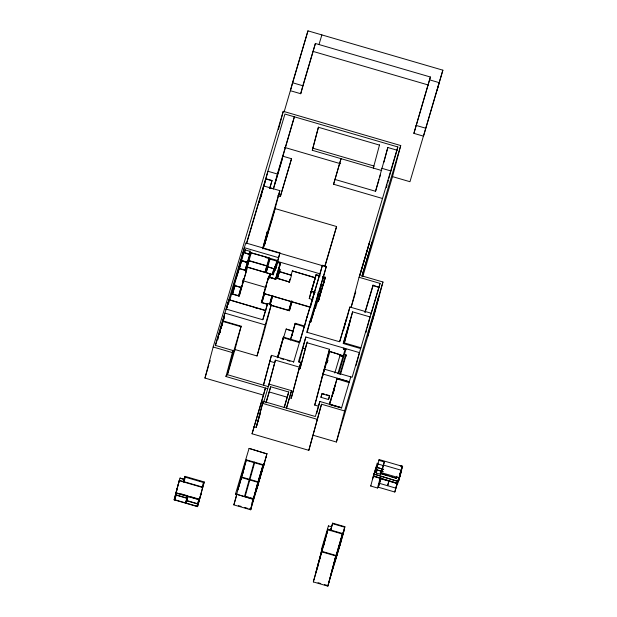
<?xml version="1.0" encoding="UTF-8"?>
<svg xmlns="http://www.w3.org/2000/svg" width="617" height="617" viewBox="0 0 617 617"><rect width="100%" height="100%" fill="white"/><g stroke="black" fill="none" stroke-linecap="round" stroke-linejoin="round"><path stroke-width="0.93" d="M313.297 435.293L336.388 442.027L344.602 410.945L321.511 404.22L308.824 450.333L252.052 433.782L263.536 395.15L204.952 378.067L213.158 346.993L283.257 111.307L400.726 145.55L392.512 176.624L362.757 276.671M174.125 499.824L179.285 480.327L202.7 487.152L197.533 506.65L174.125 499.824L177.426 487.931L175.984 492.775L199.399 499.6L200.98 494.31M178.521 483.79L176.616 490.438M179.154 481.391L177.819 485.88M183.372 482L184.174 479.301L180.025 478.09L184.113 479.548L184.768 477.041L204.034 482.664M174.696 499.994L176.663 492.59L176.092 492.428M176.138 495.15L176.632 493.268M217.94 339.35L218.673 336.573M219.158 334.722L224.889 313.127L265.256 324.897L257.042 355.97L235 349.538M219.822 332.825L220.5 330.064M221.033 328.259L224.156 316.374M226.748 308.33L228.637 301.165L229.208 301.327L228.406 304.027M262.95 319.498L265.649 310.428L229.092 299.769L265.588 310.667M234.537 284.29L231.961 294.024L239.219 296.137L246.792 269.56L241.386 287.753L233.82 285.278L241.455 287.499M245.659 270.531L238.74 268.511L240.915 260.289L243.245 252.469L250.155 254.489M236.373 277.858L244.34 247.702L278.529 257.667L275.174 270.362M237.545 274.025L243.245 252.469M232.532 294.193L234.799 285.625M238.301 272.12L239.003 269.467M239.319 268.68L243.746 252.877M241.64 260.86L247.409 262.541M184.043 479.879L184.977 476.355L204.242 481.97L197.533 506.65M183.943 481.946L185.277 477.458M244.463 252.7L245.188 249.947L249.962 251.335L249.229 254.096L244.463 252.7L245.404 249.53M278.429 129.585L283.257 111.307M259.317 202.6L260.058 199.823M260.544 197.972L262.989 188.725M261.099 196.73L261.832 193.939M263.991 186.11L267.917 171.264L277.365 174.017L273.439 188.864L270.007 187.869M292.52 82.74L290.414 90.722L300.718 93.722L315.395 43.491L430.388 77.009L413.891 133.365L423.517 136.164L442.875 70.176L307.96 30.85L292.52 82.74L302.824 85.748L300.718 93.722M307.96 30.85L284.105 111.939M245.08 270.362L249.584 254.32L247.872 254.081M238.64 295.967L241.147 286.481M247.494 266.467L245.998 271.495L245.427 271.333L248.335 260.389L267.323 265.927L265.626 272.298L266.991 267.685M239.219 296.137L241.787 286.404M250.224 254.227L250.664 252.569L269.652 258.107L267.153 266.505L274.82 269.004L267.662 266.922M245.998 271.495L247.139 267.176M246.8 266.197L247.371 266.367L251.235 252.739L251.065 253.325M250.448 254.86L251.134 253.078M187.514 495.837L185.578 502.901L187.013 498.066L176.2 494.911L174.758 499.755L197.024 506.241L199.06 499.145M187.884 496.5L186.149 503.071L188.008 496.538M270.616 185.933L269.845 188.532M263.829 185.879L265.942 178.722L272.051 180.496L269.93 187.653M267.709 388.695L225.992 376.532L232.941 350.502L215.302 345.366L245.759 242.944L279.941 252.908L275.868 268.326M227.326 374.619L232.123 356.533M199.492 481.599L199.761 480.666M234.637 350.749L241.147 326.2L222.822 320.855L215.41 345.775M262.695 248.774L267.161 231.923L267.547 232.031M263.143 248.759L267.701 231.514M267.986 232.47L265.811 240.699L272.915 216.822M273.154 215.911L279.848 190.653L263.721 185.948L246.522 243.761M196.962 506.488L198.929 499.084M202.06 487.229L203.394 482.733M198.466 501.405L198.975 501.814M277.65 195.759L280.326 196.538L291.525 158.731L282.601 156.132M291.525 158.731L280.326 196.538M265.788 271.735L265.217 271.565L269.081 257.937L251.173 252.978M269.976 259.14L277.133 261.23L276.964 260.351L269.621 258.214M309.788 307.189L263.636 293.461L309.857 306.934M267.308 304.328L261.353 302.592L268.58 277.21L267.223 282.463M261.924 302.754L264.431 293.291M279.856 264.099L279.995 263.59L275.413 279.038L269.652 277.357L269.467 277.974L268.896 277.812L269.945 273.817M269.467 277.974L270.516 273.987M273.863 268.727L272.398 274.272L274.195 268.225M274.434 268.896L272.969 274.442L276.308 262.834M246.569 267.007L273.285 274.796L246.63 266.76L247.132 265.086M276.709 265.811L276.848 265.302M265.672 310.729L267.608 303.417L271.326 304.497L263.112 335.571L257.042 355.97M269.598 277.465L275.799 279.277L280.596 263.127L277.087 262.109M271.966 295.489L269.529 304.713L271.719 297.34M275.799 279.277L280.596 263.127M272.537 295.651L270.099 304.883L272.845 295.659M277.503 278.522L278.629 274.295L276.964 273.809M278.992 273.524L280.041 269.544L278.375 269.058M381.722 170.531L312.295 150.293L318.38 127.272L379.409 145.064M312.295 150.293L318.503 127.04M288.995 282.154L289.134 281.645M315.364 277.642L292.327 270.925L315.295 277.897M275.267 277.881L289.535 282.031L277.573 278.267L280.041 269.544M279.578 271.526L291.54 275.29L280.365 272.035M263.413 384.985L271.441 355.346L293.677 361.824M263.474 385.502L271.441 355.346M253.394 499.423L235.524 493.939L253.464 499.168M252.052 433.782L265.418 388.024L263.536 395.15M233.866 504.883L241.27 476.926L258.068 481.815L250.656 509.781L233.866 504.883L236.512 495.952M249.067 448.397L266.937 453.888L249.067 448.397L235.455 494.194M242.612 473.987L243.391 470.979M243.784 469.552L246.36 459.812L263.158 464.701L258.554 482.054M253.934 426.663L256.217 427.326L263.166 401.297L315.364 416.514L319.837 401.474L341.594 407.814M256.834 425.252L263.166 401.297M268.38 386.427L275.406 360.158L299.446 367.169L291.239 398.243L289.388 397.703M268.603 385.895L275.406 360.158M288.833 310.606L291.34 301.135M270.894 305.369L289.412 310.767L291.972 301.057M278.444 355.878L279.169 353.148M279.563 351.713L283.411 337.137L299.646 341.864M266.081 402.855L270.693 386.766L288.717 392.019L284.375 407.205M293.476 331.182L286.149 329.054L291.579 330.905M244.494 496.554L254.181 462.087M299.646 342.512L304.551 326.015L295.235 323.3L291.88 335.926L292.034 335.409M333.589 184.244L341.031 158.669L333.589 184.244L382.517 198.504M259.649 478.399L256.819 489.034L256.248 488.872M260.474 475.638L259.803 478.09L259.233 477.928M262.688 468.65L258.546 482.571M263.729 465.85L266.613 454.976M312.919 299.646L309.256 298.582L311.253 291.07L315.125 292.203M314.161 282.069L316.166 274.565L320.038 275.691M299.422 342.636L283.257 337.653M304.328 326.779L295.08 323.817M306.556 318.526L304.659 326.131M306.826 317.94L307.582 315.063M310.513 307.173L314.439 292.566M319.76 275.236L322.39 265.287L326.3 266.428L322.683 280.133M263.636 402.407L269.074 384.113L291.532 390.661L286.658 407.837M299.068 362.595L305.831 337.005L359.456 352.631L356.078 365.434M307.127 332.725L310.737 319.082M309.248 321.503L310.814 321.958L318.272 293.754M312.68 315.449L323.416 276.678L322.483 280.211M263.243 248.42L275.089 208.6L336.589 226.524L324.989 266.428M319.683 290.808L320.385 288.162M320.848 286.396L321.55 283.743M305.831 337.005L298.505 361.631L300.888 362.326L291.239 398.243M319.783 291.101L320.508 288.363M320.987 286.535L321.712 283.789M315.403 308.554L317.778 300.572M307.297 341.772L300.001 368.773L306.888 342.713L329.409 349.276L322.521 375.337L324.365 369.174L352.13 377.265L380.049 283.404L359.055 277.288L397.818 146.954L284.931 114.052L246.53 243.167M318.673 299.569L324.341 280.103L323.385 284.499M316.583 300.718L318.411 301.25L320.416 293.746L317.709 292.952M323.323 284.745L325.167 277.758L323.362 277.226M322.614 276.447L325.321 277.234L318.411 301.25M379.54 144.825L373.324 168.086L373.941 166.012L312.912 148.219M318.357 406.148L314.716 405.084L322.922 374.01L349.353 381.715M316.398 399.315L323.532 372.329L322.089 377.164M323.74 371.542L329.571 349.268M340.214 354.798L329.918 351.536L342.882 355.577L342.612 356.518L339.874 355.716M316.698 413.359L319.837 401.474M320.956 397.317L321.904 393.731L329.47 395.937L328.522 399.523L320.956 397.317L322.105 393.453L324.627 394.194M334.861 179.416L375.552 191.278L387.808 147.509L396.97 150.178L388.833 178.352M383.913 162.24L387.808 147.509M308.824 450.333L321.511 404.22M343.738 329.447L346.438 319.213L339.797 341.54M346.276 320.732L349.901 307.019L371.179 313.22M359.055 277.288L351.088 307.451L355.754 291.841M368.804 245.227L369.768 241.563L359.75 275.784L368.565 246.137M344.109 343.592L350.255 320.323L343.353 343.546M367.177 327.905L370.077 316.937L352.608 311.847L344.402 342.929L360.945 347.749M386.381 187.63L387.121 184.845M387.607 182.987L388.348 180.203M329.424 404.143L341.641 407.706M329.439 404.605L330.635 400.071L331.02 400.186M396.854 150.61L397.818 146.954M332.925 392.983L334.36 387.538L334.746 387.653L332.085 396.608M334.915 386.574L337.098 378.321L349.315 381.877M333.311 393.091L334.028 390.376M345.659 354.814L345.273 356.271L345.852 356.441L346.23 354.983L345.659 354.814L339.851 374.519M379 287.36L373 285.177L372.892 285.586L378.128 287.113M373.169 285.316L365.133 312.341M413.891 133.365L430.388 77.009M349.091 382.64L336.944 378.838M365.966 332.478L366.691 329.733M379.324 286.149L380.049 283.404M367.755 336.327L378.807 296.499L372.506 320.339M400.726 145.55L361.963 275.884L382.956 282L374.743 313.074L336.388 442.027M437.06 90.622L439.173 82.647L429.548 79.84M442.875 70.176L409.966 181.714L392.412 176.593M322.568 549.747L321.488 549.161L322.637 549.492M313.351 581.924L321.48 551.22L335.98 555.447L327.851 586.15L313.351 581.924L313.505 581.407M328.383 526.016L331.213 526.563M323.362 546.731L327.989 529.239L342.489 533.474L334.36 564.169M330.72 530.489L332.656 523.147L344.872 526.702L342.049 537.322M327.851 586.15L335.825 555.963L321.326 551.737L327.989 529.239M338.941 548.575L341.124 540.384M341.024 541.896L343.738 531.677M344.062 530.589L337.075 553.981M377.673 487.484L377.519 488.008L370.732 486.026L373.455 475.792M375.992 467.624L372.599 479.031M377.257 463.005L373.3 476.316L397.695 483.427L401.652 470.115M376.347 469.738L383.041 471.689L376.347 469.738L377.357 466.305M376.956 467.424L383.651 469.375L376.956 467.424L377.966 463.984L383.342 465.55L381.807 470.979L382.332 468.989M376.918 467.971L379.162 459.572L402.284 466.313L399.114 477.828L381.368 472.653L381.722 471.303M381.468 470.894L380.527 474.296L376.277 473.062L377.211 469.653M380.527 474.296L381.321 471.288M382.417 468.665L384.298 461.94L378.923 460.375L379.162 459.572M383.342 465.55L384.298 461.94M377.519 488.008L380.242 477.774M378.344 487.222L380.596 478.707L397.055 483.504L394.803 492.019L378.344 487.222L381.075 478.052M388.826 481.106L387.607 485.718L388.972 481.129M399.631 475.267L400.356 472.499L399.507 475.244M398.15 481.461L373.84 474.026L398.15 481.461L402.623 466.39L400.14 465.665L402.623 466.39M399.114 477.828L402.284 466.313M397.695 483.427L373.385 475.992M401.574 470.355L398.867 480.466L399.207 479.324M219.745 332.578L220.462 329.902M219.752 332.979L220.47 330.303M220.948 328.514L221.673 325.838M176.516 493.284L176.686 492.705M204.952 378.067L208.785 365.179M209.333 363.336L210.15 360.575M226.501 308.361L228.637 301.165M226.123 309.749L229.092 299.769M220.801 328.915L224.272 317.246M238.74 268.511L240.815 261.562M221.002 328.283L222.336 323.778M222.868 321.989L224.21 317.485M233.75 285.532L239.157 267.331M229.863 299.839L236.134 278.776M236.365 277.982L237.823 273.231M241.702 260.613L239.373 268.434L245.15 270.115L247.471 262.294M262.001 192.558L263.035 189.095M231.961 294.024L234.159 286.65M235.278 284.969L232.601 293.947L238.71 295.728L241.725 285.586M178.621 482.833L180.025 478.09M249.229 254.096L250.17 250.926M269.737 188.278L272.051 180.496M250.664 252.569L247.826 262.31L240.915 260.289M245.427 271.333L245.921 269.652M242.766 281.028L243.545 278.406M183.434 481.538L184.977 476.355M242.211 283.99L243.576 279.378M247.371 266.367L249.006 260.883M302.824 85.748L315.395 43.491M277.365 174.017L294.378 116.806L273.439 188.864M274.958 183.92L282.493 158.569M318.997 44.54L321.866 34.907M267.007 232.439L267.161 231.923M262.626 248.582L279.848 190.653M232.941 350.502L232.324 352.577L213.158 346.993M264.755 244.239L265.549 241.586M264.546 244.995L265.086 243.16M225.992 376.532L226.609 374.457L268.326 386.62M231.969 357.05L241.147 326.2M227.395 374.997L234.984 349.461M265.217 271.565L266.845 266.089M270.192 258.376L266.197 272.459L267.739 267.277M204.242 481.97L202.592 487.499L179.185 480.674M263.567 293.715L268.827 276.007L269.428 276.455M261.353 302.592L264.917 290.607M265.464 288.764L266.289 285.995M268.896 277.812L269.891 274.457M264.732 293.299L261.994 302.515L267.855 304.227M270.662 273.871L269.668 277.226L275.868 279.031M274.951 267.169L275.722 264.57M274.82 269.004L277.195 260.983M273.285 274.796L275.845 266.166L274.696 270.423L276.748 265.009M275.329 268.302L275.899 266.459M278.529 257.667L279.941 252.908M275.984 268.256L276.609 266.12M267.608 303.417L262.749 319.745L226.1 309.063M265.256 324.897L271.326 304.497M289.065 281.9L289.882 279.162M290.969 275.498L292.327 270.925M289.535 282.031L291.61 275.035M291.64 301.142L288.903 310.359L270.994 305.137M289.412 310.767L291.872 302.469M246.36 459.812L241.116 477.442L257.914 482.34L263.158 464.701M239.034 485.386L244.571 466.529M256.217 427.326L260.644 412.457M237.923 489.597L243.908 469.036M237.861 489.836L241.424 477.851M241.972 476.008L242.79 473.247M236.666 494.271L236.82 493.754M277.28 357.775L283.411 337.137M277.642 357.436L286.149 329.054M277.766 357.567L279.169 352.793M266.112 402.161L270.693 386.766M290.26 340.036L295.235 323.3M290.615 339.581L293.322 330.465M254.759 462.256L245.065 496.724L245.219 496.199M316.166 274.565L311.099 291.594L314.971 292.72M310.305 294.648L315.063 278.66M309.256 298.582L314.315 281.553M256.973 485.332L257.783 482.602M293.576 362.256L322.39 265.287M255.716 489.759L256.525 487.029M257.999 482.062L262.935 465.465M307.096 317.038L319.506 275.537M252.106 502.608L253.456 498.058M254.003 496.238L255.893 489.867M256.363 488.263L261.485 471.072M262.032 469.236L263.39 464.663M251.389 505.223L252.199 502.493M253.278 498.86L254.088 496.137M255.253 492.466L260.767 473.686M254.651 494.734L259.649 477.897M267.007 453.626L253.039 500.842L252.469 500.672M250.656 509.781L264.238 463.915L263.667 463.745M336.589 226.524L324.743 266.351L264.161 248.69M284.144 407.413L288.717 392.019M326.3 266.428L306.742 332.193L339.566 341.764L349.901 307.019M314.385 308.716L315.187 306.032M317.585 297.965L318.65 294.378M310.814 321.958L315.688 305.585M316.205 303.842L317.015 301.127M320.508 291.386L321.303 288.717M286.365 408.03L291.532 390.661M318.704 299.546L325.321 277.234M299.446 367.169L300.888 362.326M298.613 370.323L300.055 365.488M375.552 191.278L379.039 179.547M379.578 177.75L380.38 175.043M322.521 376.409L329.918 351.536M327.164 362.889L327.982 360.158M314.716 405.084L316.151 400.248M352.608 311.847L343.206 343.484L360.667 348.574M334.784 373.046L340.275 354.559M343.546 348.559L343.792 349.322L344.463 348.867L343.546 348.559L343.846 349.145L344.463 348.867M328.522 399.523L329.671 395.659M342.612 356.518L342.882 355.577M337.869 373.671L345.196 349.037L345.62 348.983L345.96 349.261L338.633 373.894M329.331 404.42L337.098 378.321M329.501 404.752L335.44 384.522M340.538 374.141L346.23 354.983M364.94 312.287L373 285.177M350.795 376.879L341.548 407.976L330.211 404.675M371.025 314.146L379.085 287.044M344.602 410.945L382.956 282M321.426 549.415L328.452 525.761M320.724 554.066L327.141 532.371M319.328 559.364L325.768 537.685M317.855 564.925L321.087 553.95M321.55 552.416L322.946 547.703M323.408 546.168L324.272 543.238M316.799 568.913L321.095 554.367M321.557 552.84L322.421 549.901M315.966 572.082L320.524 556.642M313.845 580.111L318.657 563.768M330.403 530.728L332.656 523.147M330.681 530.242L331.53 527.35M335.208 558.285L342.489 533.474M333.828 563.599L344.872 526.702M332.332 569.144L338.779 547.464M338.957 547.048L343.746 530.913M331.283 573.139L337.723 551.451M330.442 576.301L336.89 554.614M335.941 558.316L339.82 545.258M328.313 584.33L334.753 562.642M335.1 561.632L341.494 540.114M370.732 486.026L370.886 485.51M376.277 473.062L376.617 471.912M381.368 472.653L381.83 471.095M379.386 481.013L380.434 477.504M381.013 477.813L379.378 483.319L395.836 488.116L399.114 477.103M396.345 478.468L397.009 476.216M397.055 483.504L398.42 478.915M394.803 492.019L398.081 481.013M400.294 475.213L399.955 476.355L399.384 476.185M344.309 349.122C341.51 347.996 345.535 350.425 343.924 348.937M345.96 349.261L345.196 349.037M343.607 348.397L344.394 348.613M344.479 348.991C345.512 348.474 342.643 347.71 343.399 348.69M313.289 51.473L428.275 84.992M415.997 125.382L425.622 128.189M381.638 168.248L390.8 170.924M284.452 147.378L340.661 163.76M265.881 178.961L271.118 180.488M278.892 194.687L280.681 195.203M265.356 257.443L268.033 258.222M277.588 261.461L319.814 273.771M277.025 262.348L280.534 263.374M316.012 275.082L319.884 276.215M274.712 266.498L275.282 266.66M248.844 260.798L266.691 266.004M241.417 260.698L247.193 262.387M318.457 293.738L320.262 294.263M319.012 295.929L319.583 296.091M317.871 300.263L318.634 300.487M243.383 280.889L265.711 287.399M263.922 292.882L264.492 293.044M255.747 307.991L256.317 308.153M340.939 355.469L342.767 356.001M339.982 355.292L342.728 356.094M222.668 321.38L240.992 326.717M280.959 358.577L283.666 359.364M287.267 360.413L289.975 361.2M269.698 361.223L274.658 362.665M326.308 394.679L328.83 395.412M269.313 391.988L287.337 397.248M262.549 403.371L317.038 419.259M383.373 465.048L401.119 470.223M376.401 472.113L374.573 471.581L376.308 472.437M380.049 473.177L396.399 478.291L390.006 476.432M380.874 473.771L388.178 475.9M374.303 476.046L376.848 476.787M265.379 457.266L265.95 457.428M246.206 460.328L263.004 465.226M259.834 475.715L260.405 475.877M259.387 477.404L259.958 477.573M257.675 483.89L258.245 484.06L257.644 486.273L257.073 486.103M257.52 484.407L258.091 484.576M256.402 488.348L256.973 488.517M246.06 496.446L248.582 497.179M250.255 497.672L252.777 498.405M332.501 523.663L344.718 527.219M250.749 507.159L251.327 507.328M327.835 529.764L342.358 534.021M250.301 508.855L250.88 509.017M238.44 505.655L241.093 506.426M244.625 507.459L247.278 508.231M249.044 508.747L250.81 509.264M200.841 494.757L200.263 494.587L200.772 494.996M180.812 493.801L188.062 495.914M189.866 496.446L199.499 499.253M176.493 493.184L198.759 499.67M177.025 495.412L186.82 498.266M186.812 500.564L197.687 503.742M186.743 500.811L197.625 503.981M318.033 582.726L320.755 583.52M324.38 584.577L327.103 585.371M363.243 271.881L362.04 276.447L372.059 242.234L363.243 271.881M303.896 348.343L304.636 348.597L303.896 348.343"/></g></svg>
